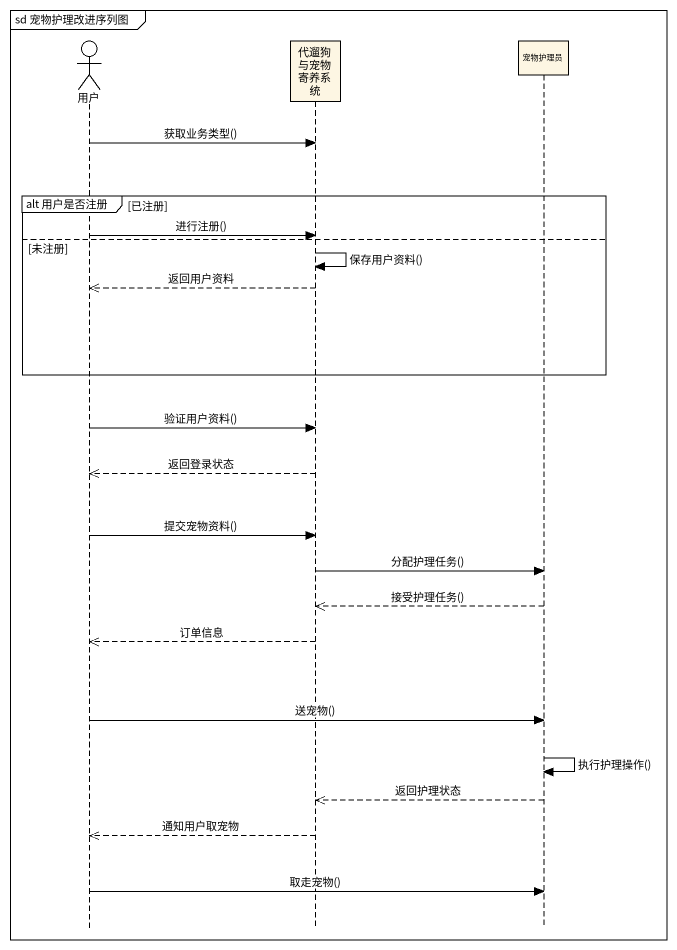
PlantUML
@startuml
mainframe sd 宠物护理改进序列图
hide footbox
actor 用户
participant 代遛狗与宠物寄养系统
participant 宠物护理员

用户 -> 代遛狗与宠物寄养系统 : 获取业务类型()
group alt 用户是否注册 [已注册]
  用户 -> 代遛狗与宠物寄养系统 : 进行注册()
else 未注册
  代遛狗与宠物寄养系统 -> 代遛狗与宠物寄养系统 : 保存用户资料()
  代遛狗与宠物寄养系统 -->> 用户 : 返回用户资料
end
用户 -> 代遛狗与宠物寄养系统 : 验证用户资料()
代遛狗与宠物寄养系统 -->> 用户 : 返回登录状态
用户 -> 代遛狗与宠物寄养系统 : 提交宠物资料()
代遛狗与宠物寄养系统 -> 宠物护理员 : 分配护理任务()
宠物护理员 -->> 代遛狗与宠物寄养系统 : 接受护理任务()
代遛狗与宠物寄养系统 -->> 用户 : 订单信息
用户 -> 宠物护理员 : 送宠物()
宠物护理员 -> 宠物护理员 : 执行护理操作()
宠物护理员 -->> 代遛狗与宠物寄养系统 : 返回护理状态
代遛狗与宠物寄养系统 -->> 用户 : 通知用户取宠物
用户 -> 宠物护理员 : 取走宠物()
@enduml
